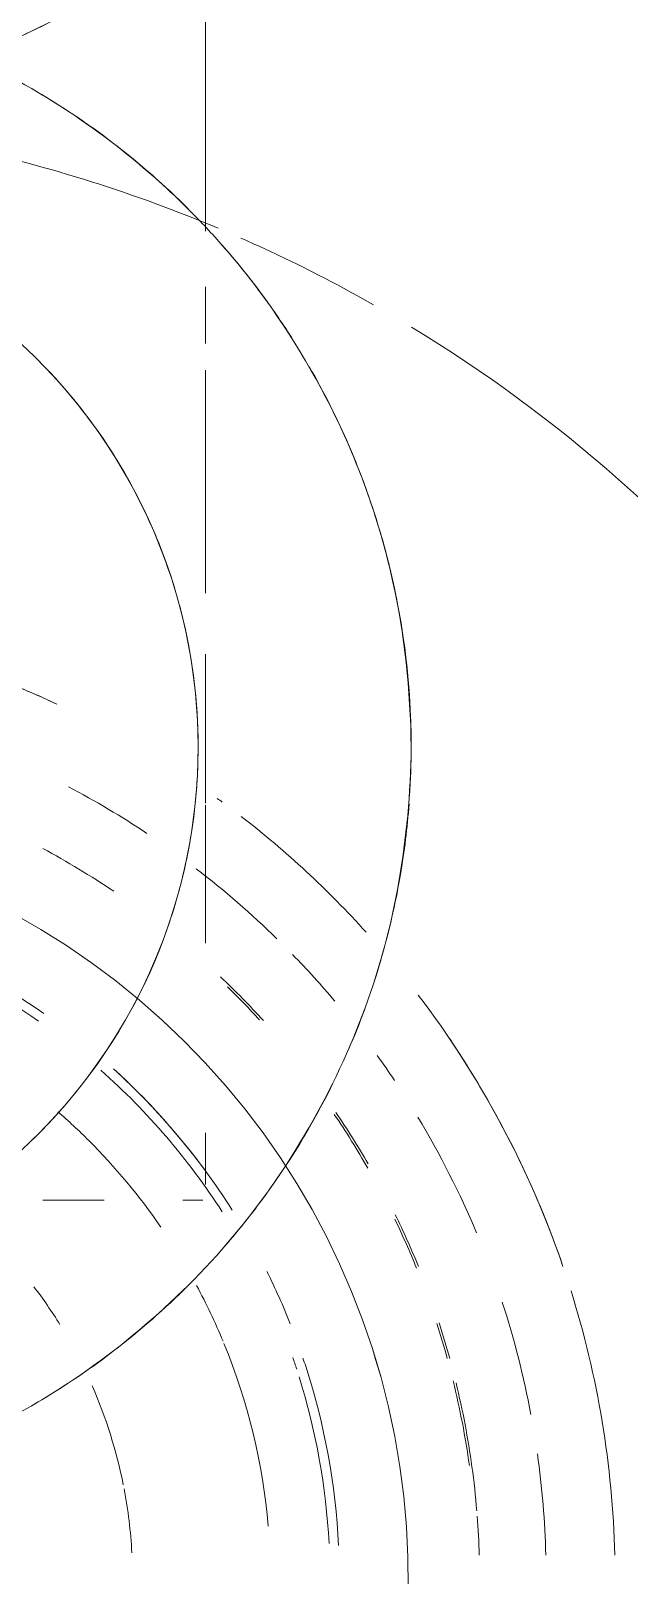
# Model space of a CAD drawing. Header units: millimetres. Extents: x -4000 to 187956, y -58990 to 162485.
# Drawn here: x 157126.7 to 157146.3, y 1748.6 to 1799.4 of the extents above; entities that cross this region are included whole.
import ezdxf

# ---------------------------------------------------------------- set-up
doc = ezdxf.new("R2010")
doc.units = ezdxf.units.MM
doc.layers.add('A-FLOR-PATT', color=8, linetype='Continuous', lineweight=13)
doc.layers.add('P-SANR-FIXT', color=6, linetype='Continuous', lineweight=9)

# ---------------------------------------------------------------- blocks, each defined once
blk = doc.blocks.new('C307 - C307-V816-0_000')
at = {"layer": 'P-SANR-FIXT', "color": 50}
for p, q in [((-24.904, 150.269), (-24.895, 149.273)), ((-24.904, 150.269), (-24.895, 149.273)), ((-24.895, 149.273), (-24.846, 148.278)), ((-24.846, 148.278), (-24.757, 147.286)), ((-24.757, 147.286), (-24.629, 146.298)), ((-23.831, 142.779), (-23.725, 142.421)), ((-23.725, 142.421), (-23.402, 141.479)), ((-23.725, 142.421), (-23.402, 141.479)), ((-23.402, 141.479), (-23.043, 140.55)), ((-23.402, 141.479), (-23.043, 140.55)), ((-18.153, 137.555), (-17.5, 137.555)), ((-14.914, 137.555), (-12.897, 137.555)), ((-14.914, 137.555), (-12.897, 137.555)), ((-18.24, 137.033), (-18.24, 135.338)), ((-20.706, 136.16), (-20.136, 135.343)), ((-20.706, 136.16), (-20.136, 135.343)), ((-20.136, 135.343), (-19.534, 134.549)), ((-18.9, 133.781), (-18.237, 133.038)), ((-17.544, 132.322), (-16.823, 131.635)), ((-16.823, 131.635), (-16.075, 130.977)), ((-16.075, 130.977), (-15.301, 130.349)), ((-15.301, 130.349), (-14.503, 129.753)), ((-15.301, 130.349), (-14.503, 129.753)), ((-14.503, 129.753), (-13.682, 129.189)), ((-14.503, 129.753), (-13.682, 129.189)), ((-18.24, 129.104), (-18.24, 127.727)), ((-13.682, 129.189), (-12.839, 128.659)), ((-13.682, 129.189), (-12.839, 128.659)), ((-12.839, 128.659), (-11.975, 128.162)), ((-12.839, 128.659), (-11.975, 128.162)), ((-18.24, 127.727), (-18.24, 124.578)), ((-18.24, 124.515), (-18.24, 119.612)), ((-18.24, 117.61), (-18.24, 110.292)), ((-18.24, 109.415), (-18.24, 107.554))]:
    blk.add_line(p, q, dxfattribs=at)
at = {"layer": 'P-SANR-FIXT', "color": 254}
blk.add_line((-18.24, 105.726), (-18.24, 95.069), dxfattribs=at)
at = {"layer": 'P-SANR-FIXT', "color": 50, "flags": 128}
for points in [[(-24.895, 149.273), (-24.846, 148.278), (-24.757, 147.286)], [(-24.757, 147.286), (-24.629, 146.298), (-24.461, 145.316), (-24.254, 144.341)], [(-24.629, 146.298), (-24.461, 145.316), (-24.254, 144.341)], [(-24.254, 144.341), (-24.009, 143.376), (-23.725, 142.421)], [(-24.254, 144.341), (-24.009, 143.376), (-23.831, 142.779)], [(-23.043, 140.55), (-22.647, 139.636), (-22.214, 138.738), (-21.746, 137.859), (-21.243, 136.999), (-20.706, 136.16)], [(-23.043, 140.55), (-22.647, 139.636), (-22.214, 138.738), (-21.746, 137.859), (-21.243, 136.999), (-20.706, 136.16)], [(-20.136, 135.343), (-19.534, 134.549), (-18.9, 133.781)], [(-19.534, 134.549), (-18.9, 133.781), (-18.237, 133.038), (-17.544, 132.322)], [(-18.237, 133.038), (-17.544, 132.322), (-16.823, 131.635)], [(-16.823, 131.635), (-16.075, 130.977), (-15.301, 130.349)]]:
    blk.add_lwpolyline(points, dxfattribs=at)
at = {"layer": 'P-SANR-FIXT', "color": 250, "flags": 128}
blk.add_lwpolyline([(0, 102), (-1.16, 101.977), (-2.318, 101.907), (-3.472, 101.791), (-4.62, 101.63), (-5.761, 101.422), (-6.893, 101.169), (-8.014, 100.871), (-9.122, 100.528), (-10.216, 100.141), (-11.293, 99.711), (-12.352, 99.238), (-13.392, 98.723)], dxfattribs=at)
at = {"layer": 'P-SANR-FIXT', "color": 50}
for radius, start, end in [(31.698, 181.4316, 197.3794), (31.698, 181.4316, 197.3794), (29.434, 181.5417, 188.0402), (27.248, 181.6654, 184.3703), (15.849, 183.1281, 190.7884), (15.849, 183.1281, 190.7884), (22.642, 182.7984, 198), (22.642, 182.7984, 198), (22.642, 182.7984, 198), (22.332, 183.0176, 197.305), (20.377, 184.9001, 202.3248), (27.248, 184.7211, 187.7939), (15.849, 191.2678, 203.6214), (15.849, 191.2678, 203.6214), (27.248, 187.7939, 193.701), (27.17, 187.8952, 193.8799), (29.434, 190.591, 198), (22.332, 198, 199.0331), (27.248, 195.4378, 198), (27.17, 195.4821, 198), (22.642, 198, 198.7151), (22.642, 198, 198.7151), (22.642, 198, 198.7151), (20.377, 202.5531, 208.2528), (22.642, 201.7578, 206.5231), (22.642, 201.7578, 206.5231), (22.642, 201.7578, 206.5231), (15.849, 211.8522, 217.3132), (15.849, 211.8522, 217.3132), (31.698, 198.9124, 217.2497), (31.698, 198.9124, 214.0453), (27.248, 202.1485, 206.0651), (27.17, 202.0835, 205.8037), (29.434, 202.7386, 211.0271), (20.377, 214.5724, 225), (22.642, 212.3827, 227.7537), (22.332, 212.7022, 228.4738), (27.17, 209.7853, 214.1881), (22.642, 216, 227.7537), (22.642, 216, 227.7537), (27.248, 210.0406, 214.2403), (20.377, 225, 228.9), (29.434, 213.8248, 215.753), (27.248, 222.325, 226.5583), (27.17, 222.5496, 225.7215), (22.642, 235.1644, 247.4024), (22.642, 235.1644, 247.4024), (22.642, 235.1644, 247.4024), (22.332, 235.1633, 247.866), (29.434, 220.1727, 224.1947), (29.434, 225.6122, 232.4426), (31.698, 222.0904, 232.2264), (31.698, 222.0904, 232.2264), (27.248, 236.0199, 241.743), (29.434, 236.3322, 242.164), (31.698, 233.6375, 234), (31.698, 233.6375, 234), (31.698, 245.0797, 248.777), (31.698, 245.0797, 247.6635)]:
    blk.add_arc((0, 150), radius, start, end, dxfattribs=at)
at = {"layer": 'P-SANR-FIXT', "color": 253}
for centre, radius, start, end in [((0, 122.671), 25, 120.037, 135), ((0, 122.671), 18, 47.3581, 165), ((0, 122.671), 25, 143.2965, 153.7916), ((0, 122.671), 25, 161.9532, 170.3698), ((0, 122.671), 25, 198.0468, 203.344), ((0, 122.671), 25, 216.7035, 221.3008), ((0, 73), 27, 90, 122.1047), ((0, 73), 29, 113.4386, 123.073)]:
    blk.add_arc(centre, radius, start, end, dxfattribs=at)
at = {"layer": 'P-SANR-FIXT', "color": 250}
for radius, start, end in [(18, 0, 180), (25, 138.0053, 143.2965), (25, 156.656, 159.865), (18, 180, 236.1401)]:
    blk.add_arc((0, 122.671), radius, start, end, dxfattribs=at)
at = {"layer": 'P-SANR-FIXT', "color": 254}
for centre, radius, start, end in [((0, 122.671), 18, 165, 173.7843), ((0, 122.671), 25, 170.3698, 175.7246), ((0, 122.671), 25, 176.303, 180), ((0, 122.671), 18, 174.0619, 180), ((0, 122.671), 25, 180, 195), ((0, 122.671), 18, 180, 195), ((0, 150), 48.136, 218.5714, 238.6913), ((0, 122.671), 18, 196.3883, 210), ((0, 122.671), 25, 195, 198.0468), ((0, 122.671), 18, 210, 225), ((0, 122.671), 25, 203.344, 210), ((0, 122.671), 25, 212.5466, 216.7035), ((0, 150), 48.136, 240.4141, 244.2857), ((0, 150), 48.136, 244.2857, 246.2296), ((0, 150), 48.136, 247.1987, 257.7382), ((0, 122.671), 25, 225, 239.963)]:
    blk.add_arc(centre, radius, start, end, dxfattribs=at)
at = {"layer": 'P-SANR-FIXT', "color": 250}
for points, knots in [([(-25, 122.671), (-24.982, 124.186), (-24.709, 127.134), (-23.619, 131.258), (-21.738, 135.245), (-19.247, 138.834), (-16.146, 141.906), (-12.581, 144.43), (-8.605, 146.261), (-4.887, 147.281), (-1.666, 147.657), (2.049, 147.697), (6.482, 147.019), (10.842, 145.322), (13.902, 143.506), (16.105, 141.846), (18.119, 139.964), (20.433, 137.268), (23.822, 131.682), (24.954, 126.459), (25, 122.671)], [0, 0, 0, 0, 0.055556, 0.111111, 0.166667, 0.222222, 0.277778, 0.333333, 0.388889, 0.444444, 0.479167, 0.513889, 0.583333, 0.652778, 0.6875, 0.722222, 0.756944, 0.791667, 0.861111, 1, 1, 1, 1]), ([(-19.144, 106.593), (-19.374, 106.867), (-20.717, 108.545), (-23.824, 113.66), (-24.956, 118.884), (-25, 122.671)], [0.7777778, 0.7777778, 0.7777778, 0.7777778, 0.7916667, 0.8611111, 1, 1, 1, 1])]:
    blk.add_open_spline(points, degree=3, knots=knots, dxfattribs=at)
at = {"layer": 'P-SANR-FIXT', "color": 253}
blk.add_open_spline([(-8.437, 99.146), (-9.516, 99.534), (-11.416, 100.361), (-13.9, 101.834), (-16.1, 103.49), (-17.844, 105.119), (-18.799, 106.182), (-19.144, 106.593)], degree=3, knots=[0.6094781, 0.6094781, 0.6094781, 0.6094781, 0.6527778, 0.6875, 0.7222222, 0.7569444, 0.7777778, 0.7777778, 0.7777778, 0.7777778], dxfattribs=at)
blk = doc.blocks.new('C307 - C307-V851-0_000')
at = {"layer": 'P-SANR-FIXT', "color": 50}
for p, q in [((-24.904, 150.269), (-24.895, 149.273)), ((-24.904, 150.269), (-24.895, 149.273)), ((-24.895, 149.273), (-24.846, 148.278)), ((-24.895, 149.273), (-24.846, 148.278)), ((-24.846, 148.278), (-24.757, 147.286)), ((-24.846, 148.278), (-24.757, 147.286)), ((-24.757, 147.286), (-24.629, 146.298)), ((-24.757, 147.286), (-24.629, 146.298)), ((-24.629, 146.298), (-24.461, 145.316)), ((-24.629, 146.298), (-24.461, 145.316)), ((-24.461, 145.316), (-24.254, 144.341)), ((-24.461, 145.316), (-24.254, 144.341)), ((-24.254, 144.341), (-24.009, 143.376)), ((-24.254, 144.341), (-24.009, 143.376)), ((-24.009, 143.376), (-23.725, 142.421)), ((-24.009, 143.376), (-23.831, 142.779)), ((-23.831, 142.779), (-23.725, 142.421)), ((-23.725, 142.421), (-23.402, 141.479)), ((-23.725, 142.421), (-23.402, 141.479)), ((-23.402, 141.479), (-23.043, 140.55)), ((-23.402, 141.479), (-23.043, 140.55)), ((-23.043, 140.55), (-22.647, 139.636)), ((-23.043, 140.55), (-22.647, 139.636)), ((-22.647, 139.636), (-22.214, 138.738)), ((-22.647, 139.636), (-22.214, 138.738)), ((-22.214, 138.738), (-21.746, 137.859)), ((-22.214, 138.738), (-21.746, 137.859)), ((-21.746, 137.859), (-21.243, 136.999)), ((-21.746, 137.859), (-21.243, 136.999)), ((-18.153, 137.555), (-17.5, 137.555)), ((-14.914, 137.555), (-12.897, 137.555)), ((-14.914, 137.555), (-12.897, 137.555)), ((-21.243, 136.999), (-20.706, 136.16)), ((-21.243, 136.999), (-20.706, 136.16)), ((-18.24, 137.033), (-18.24, 135.338)), ((-20.706, 136.16), (-20.136, 135.343)), ((-20.706, 136.16), (-20.136, 135.343)), ((-20.136, 135.343), (-19.534, 134.549)), ((-20.136, 135.343), (-19.534, 134.549)), ((-19.534, 134.549), (-18.9, 133.781)), ((-19.534, 134.549), (-18.9, 133.781)), ((-18.9, 133.781), (-18.237, 133.038)), ((-18.9, 133.781), (-18.237, 133.038)), ((-18.237, 133.038), (-17.544, 132.322)), ((-18.237, 133.038), (-17.544, 132.322)), ((-17.544, 132.322), (-16.823, 131.635)), ((-17.544, 132.322), (-16.823, 131.635)), ((-16.823, 131.635), (-16.075, 130.977)), ((-16.823, 131.635), (-16.075, 130.977)), ((-16.075, 130.977), (-15.301, 130.349)), ((-16.075, 130.977), (-15.301, 130.349)), ((-15.301, 130.349), (-14.503, 129.753)), ((-15.301, 130.349), (-14.503, 129.753)), ((-14.503, 129.753), (-13.682, 129.189)), ((-14.503, 129.753), (-13.682, 129.189)), ((-18.24, 129.104), (-18.24, 127.727)), ((-13.682, 129.189), (-12.839, 128.659)), ((-13.682, 129.189), (-12.839, 128.659)), ((-12.839, 128.659), (-11.975, 128.162)), ((-12.839, 128.659), (-11.975, 128.162)), ((-18.24, 127.727), (-18.24, 124.578)), ((-18.24, 124.515), (-18.24, 119.612)), ((-18.24, 117.61), (-18.24, 110.292)), ((-18.24, 109.415), (-18.24, 107.554))]:
    blk.add_line(p, q, dxfattribs=at)
at = {"layer": 'P-SANR-FIXT', "color": 254}
blk.add_line((-18.24, 105.726), (-18.24, 95.069), dxfattribs=at)
at = {"layer": 'P-SANR-FIXT', "color": 250, "flags": 128}
blk.add_lwpolyline([(0, 102), (-1.16, 101.977), (-2.318, 101.907), (-3.472, 101.791), (-4.62, 101.63), (-5.761, 101.422), (-6.893, 101.169), (-8.014, 100.871), (-9.122, 100.528), (-10.216, 100.141), (-11.293, 99.711), (-12.352, 99.238), (-13.392, 98.723)], dxfattribs=at)
at = {"layer": 'P-SANR-FIXT', "color": 50}
for radius, start, end in [(31.698, 181.4316, 197.3794), (31.698, 181.4316, 197.3794), (29.434, 181.5417, 188.0402), (27.248, 181.6654, 184.3703), (15.849, 183.1281, 190.7884), (15.849, 183.1281, 190.7884), (22.642, 182.7984, 198), (22.642, 182.7984, 198), (22.642, 182.7984, 198), (22.332, 183.0176, 197.305), (20.377, 184.9001, 202.3248), (27.248, 184.7211, 187.7939), (15.849, 191.2678, 203.6214), (15.849, 191.2678, 203.6214), (27.248, 187.7939, 193.701), (27.17, 187.8952, 193.8799), (29.434, 190.591, 198), (22.332, 198, 199.0331), (27.248, 195.4378, 198), (27.17, 195.4821, 198), (22.642, 198, 198.7151), (22.642, 198, 198.7151), (22.642, 198, 198.7151), (20.377, 202.5531, 208.2528), (22.642, 201.7578, 206.5231), (22.642, 201.7578, 206.5231), (22.642, 201.7578, 206.5231), (15.849, 211.8522, 217.3132), (15.849, 211.8522, 217.3132), (31.698, 198.9124, 217.2497), (31.698, 198.9124, 214.0453), (27.248, 202.1485, 206.0651), (27.17, 202.0835, 205.8037), (29.434, 202.7386, 211.0271), (20.377, 214.5724, 225), (22.642, 212.3827, 227.7537), (22.332, 212.7022, 228.4738), (27.17, 209.7853, 214.1881), (22.642, 216, 227.7537), (22.642, 216, 227.7537), (27.248, 210.0406, 214.2403), (20.377, 225, 228.9), (29.434, 213.8248, 215.753), (27.248, 222.325, 226.5583), (27.17, 222.5496, 225.7215), (22.642, 235.1644, 247.4024), (22.642, 235.1644, 247.4024), (22.642, 235.1644, 247.4024), (22.332, 235.1633, 247.866), (29.434, 220.1727, 224.1947), (29.434, 225.6122, 232.4426), (31.698, 222.0904, 232.2264), (31.698, 222.0904, 232.2264), (27.248, 236.0199, 241.743), (29.434, 236.3322, 242.164), (31.698, 233.6375, 234), (31.698, 233.6375, 234), (31.698, 245.0797, 248.777), (31.698, 245.0797, 247.6635)]:
    blk.add_arc((0, 150), radius, start, end, dxfattribs=at)
at = {"layer": 'P-SANR-FIXT', "color": 253}
for centre, radius, start, end in [((0, 122.671), 25, 120.037, 135), ((0, 122.671), 18, 47.3581, 165), ((0, 122.671), 25, 143.2965, 153.7916), ((0, 122.671), 25, 161.9532, 170.3698), ((0, 122.671), 25, 198.0468, 203.344), ((0, 122.671), 25, 216.7035, 221.3008), ((0, 73), 27, 90, 122.1047), ((0, 73), 29, 113.4386, 123.073)]:
    blk.add_arc(centre, radius, start, end, dxfattribs=at)
at = {"layer": 'P-SANR-FIXT', "color": 250}
for radius, start, end in [(18, 0, 180), (25, 138.0053, 143.2965), (25, 156.656, 159.865), (18, 180, 236.1401)]:
    blk.add_arc((0, 122.671), radius, start, end, dxfattribs=at)
at = {"layer": 'P-SANR-FIXT', "color": 254}
for centre, radius, start, end in [((0, 122.671), 18, 165, 173.7843), ((0, 122.671), 25, 170.3698, 175.7246), ((0, 122.671), 25, 176.303, 180), ((0, 122.671), 18, 174.0619, 180), ((0, 122.671), 25, 180, 198.0468), ((0, 122.671), 18, 180, 195), ((0, 150), 48.136, 218.5714, 238.6913), ((0, 122.671), 18, 196.3883, 225), ((0, 122.671), 25, 203.344, 210), ((0, 122.671), 25, 212.5466, 216.7035), ((0, 150), 48.136, 240.4141, 244.2857), ((0, 150), 48.136, 244.2857, 246.2296), ((0, 150), 48.136, 247.1987, 257.7382), ((0, 122.671), 25, 225, 239.963)]:
    blk.add_arc(centre, radius, start, end, dxfattribs=at)
at = {"layer": 'P-SANR-FIXT', "color": 250}
for points, knots in [([(-25, 122.671), (-24.982, 124.186), (-24.709, 127.134), (-23.619, 131.258), (-21.738, 135.245), (-19.247, 138.834), (-16.146, 141.906), (-12.581, 144.43), (-8.605, 146.261), (-4.887, 147.281), (-1.666, 147.657), (2.049, 147.697), (6.482, 147.019), (10.842, 145.322), (13.902, 143.506), (16.105, 141.846), (18.119, 139.964), (20.433, 137.268), (23.822, 131.682), (24.954, 126.459), (25, 122.671)], [0, 0, 0, 0, 0.055556, 0.111111, 0.166667, 0.222222, 0.277778, 0.333333, 0.388889, 0.444444, 0.479167, 0.513889, 0.583333, 0.652778, 0.6875, 0.722222, 0.756944, 0.791667, 0.861111, 1, 1, 1, 1]), ([(-19.144, 106.593), (-19.374, 106.867), (-20.717, 108.545), (-23.824, 113.66), (-24.956, 118.884), (-25, 122.671)], [0.7777778, 0.7777778, 0.7777778, 0.7777778, 0.7916667, 0.8611111, 1, 1, 1, 1])]:
    blk.add_open_spline(points, degree=3, knots=knots, dxfattribs=at)
at = {"layer": 'P-SANR-FIXT', "color": 253}
blk.add_open_spline([(-8.437, 99.146), (-9.516, 99.534), (-11.416, 100.361), (-13.9, 101.834), (-16.1, 103.49), (-17.844, 105.119), (-18.799, 106.182), (-19.144, 106.593)], degree=3, knots=[0.6094781, 0.6094781, 0.6094781, 0.6094781, 0.6527778, 0.6875, 0.7222222, 0.7569444, 0.7777778, 0.7777778, 0.7777778, 0.7777778], dxfattribs=at)
blk = doc.blocks.new('CMF2_NHAXUONG_A_rvt-1-0_000')
at = {"layer": 'A-FLOR-PATT', "lineweight": 9}
h = blk.add_hatch(dxfattribs=at)
h.set_pattern_fill('FP_25', color=252, style=0, pattern_type=2)
h.set_pattern_definition([(89.998, (160159.3, 137898.8), (-600, 0.021), []), (179.998, (160159.3, 137898.8), (-0.021, -600), [])])
h.paths.add_polyline_path([(154749.885, 498.905), (160009.361, 498.905), (160009.253, 1898.495), (156700.319, 1898.502), (156700.429, 1498.542), (156600.36, 1498.542), (156600.355, 2298.535), (158059.007, 2298.535), (158058.95, 5748.613), (156099.885, 5748.433), (156099.885, 4399.903), (155999.885, 4399.903), (155999.885, 5748.487), (154749.885, 5748.543), (154749.885, 751.936)])
h.paths.add_polyline_path([(160209.304, 1748.67), (165509.359, 1749.398), (165509.051, 3698.263), (162659.146, 3698.263), (162659.146, 3548.445), (162459.146, 3548.445), (162459.145, 4948.703), (161059.263, 4948.825), (161059.26, 4898.283), (160209.362, 4898.913), (160209.254, 3698.445), (160859.147, 3698.445), (160859.147, 3498.445), (160209.147, 3498.445), (160209.289, 1919.983)])
h.paths.add_polyline_path([(158997.487, 2198.535), (159409.364, 2198.535), (159409.364, 3498.619), (158258.791, 3498.619), (158258.791, 2198.535), (158714.043, 2198.535)])
h.paths.add_polyline_path([(159280.912, 3698.445), (160009.147, 3698.445), (160009.147, 4898.728), (159959.048, 4898.641), (159959.853, 5848.631), (158258.554, 5848.622), (158258.554, 3698.445)])
h.paths.add_polyline_path([(83409.046, 5348.514), (85559.046, 5348.514), (85559.046, 6948.514), (83409.046, 6948.514), (83409.046, 5424.086)])
h.paths.add_polyline_path([(83209.258, 5348.602), (83209.258, 10108.828), (82009.258, 10108.828), (82009.258, 8808.828), (80984.258, 8808.828), (80984.046, 7248.514), (82234.046, 7248.514), (82234.046, 5348.602)])
h.paths.add_polyline_path([(80485.393, 6361.014), (80784.258, 6361.014), (80784.258, 8808.828), (79759.258, 8808.828), (79759.258, 10108.828), (78559.258, 10108.828), (78559.258, 6361.014), (79918.524, 6361.014)])
h.paths.add_polyline_path([(79959.258, 9008.828), (81809.258, 9008.828), (81809.258, 10208.828), (79959.258, 10208.828), (79959.258, 10096.236)])
h.paths.add_polyline_path([(5374.563, 15998.65), (5859.046, 15998.65), (5859.046, 18498.577), (509.048, 18498.577), (509.048, 17048.643), (4299.776, 17048.643), (4299.776, 15998.65), (5091.129, 15998.65)])
h.paths.add_polyline_path([(4409.041, 18698.577), (5959.046, 18698.577), (5959.046, 20998.578), (4409.041, 20998.578), (4409.041, 19440.536)])
h.paths.add_polyline_path([(509.048, 21198.577), (5859.046, 21198.578), (5859.046, 24898.283), (3969.26, 24898.283), (3969.26, 22848.578), (4609.26, 22848.578), (4609.26, 22743.94), (3769.26, 22743.94), (3769.26, 24698.746), (509.048, 24698.746), (509.048, 22798.578), (2129.26, 22798.578), (2129.26, 23198.57), (2229.26, 23198.57), (2229.26, 22398.578), (509.048, 22398.578), (509.048, 21776.61)])
h.paths.add_polyline_path([(4249.784, 73948.537), (5800.212, 73948.647), (5800.212, 76398.641), (4359.046, 76398.641), (4359.046, 76098.597), (509.26, 76098.685), (509.26, 73998.606), (4159.048, 73998.606), (4159.048, 74648.65), (4249.784, 74648.65), (4249.784, 74338.296)])
h.paths.add_polyline_path([(161750.212, 73948.538), (161750.212, 74640.013), (161850.206, 74640.013), (161850.309, 73998.606), (165509.368, 73998.694), (165509.368, 76098.685), (161659.474, 76098.597), (161659.474, 76398.641), (160200, 76398.641), (160200, 73948.649), (161548.409, 73948.552)])
h.paths.add_polyline_path([(161548.409, 76598.641), (161659.046, 76598.641), (161659.046, 78298.641), (160209.046, 78298.641), (160209.046, 76598.641)])
h.paths.add_polyline_path([(5091.129, 76598.641), (5809.477, 76598.641), (5809.477, 78298.641), (4359.477, 78298.641), (4359.477, 76598.641)])
h.paths.add_polyline_path([(160199.739, 78498.639), (161659.315, 78498.663), (161659.633, 78798.619), (165509.581, 78798.685), (165509.051, 80348.641), (161859.474, 80348.641), (161859.474, 80048.65), (161750, 80048.65), (161750, 80948.673), (160200.166, 80948.253), (160200.032, 80178.483)])
h.paths.add_polyline_path([(5709.477, 78498.641), (5709.477, 80948.283), (4249.997, 80948.283), (4249.997, 80299.284), (4149.786, 80299.284), (4149.786, 80348.641), (509.26, 80348.641), (508.939, 78798.685), (4159.156, 78798.597), (4159.477, 78498.641), (5091.129, 78498.641)])
h.paths.add_polyline_path([(86109.472, 132101.223), (86109.472, 133323.816), (84609.472, 133323.816), (84609.472, 132101.223)])
h.paths.add_polyline_path([(83259.472, 132200.855), (84409.472, 132200.855), (84409.472, 133523.816), (85259.472, 133523.816), (85259.26, 134848.409), (83259.472, 134848.409), (83259.472, 132740.168)])
h.paths.add_polyline_path([(87459.258, 132201.223), (87459.258, 134848.593), (85459.472, 134848.226), (85459.472, 133523.816), (86309.472, 133526.053), (86309.472, 132201.223), (86721.014, 132201.223)])
h.paths.add_polyline_path([(11209.154, 135098.741), (11209.049, 140698.728), (6109.258, 140698.728), (6109.258, 139698.738), (6059.047, 139698.738), (6059.045, 139098.68), (9550.261, 139098.701), (9550.258, 139498.686), (9650.258, 139498.686), (9650.263, 138698.694), (7959.614, 138698.694), (7959.613, 135098.747), (9859.048, 135098.754), (9859.048, 137148.744), (9259.048, 137148.744), (9259.048, 137348.744), (10059.048, 137348.744), (10059.048, 135098.753), (10759.871, 135098.746)])
h.paths.add_polyline_path([(156349.859, 135098.753), (156349.859, 136499.688), (156449.859, 136499.688), (156449.859, 135098.767), (158059.118, 135098.85), (158059.118, 138698.694), (156349.853, 138698.694), (156349.857, 139498.686), (156449.858, 139498.686), (156449.854, 139098.701), (159959.683, 139098.68), (159959.683, 140698.816), (154809.154, 140698.637), (154808.945, 135098.753)])
h.paths.add_polyline_path([(162549.789, 135998.603), (162549.79, 137398.747), (162659.049, 137398.747), (162659.049, 137248.798), (165509.378, 137248.816), (165509.632, 139448.496), (160159.474, 139448.496), (160159.474, 137398.747), (160750.212, 137398.747), (160750.212, 137298.747), (160149.79, 137298.747), (160149.79, 135998.826), (161548.409, 135998.696)])
h.paths.add_polyline_path([(3449.788, 135998.671), (5900.212, 135998.739), (5900.212, 137297.569), (5248.629, 137297.569), (5248.629, 137398.747), (5859.046, 137398.747), (5859.046, 139448.732), (509.359, 139448.732), (509.361, 137248.773), (3449.787, 137249.905), (3449.788, 136244.28)])
h.paths.add_polyline_path([(6059.046, 137398.747), (7159.62, 137398.747), (7159.62, 138698.694), (6059.046, 138698.694), (6059.046, 137412.318)])
h.paths.add_polyline_path([(158858.919, 137398.747), (159959.05, 137398.747), (159959.05, 138698.694), (158858.919, 138698.694), (158858.919, 137412.318)])
at = {"layer": 'P-SANR-FIXT', "color": 250, "lineweight": 9, "rotation": 180}
for name in ['C307 - C307-V816-0_000', 'C307 - C307-V851-0_000']:
    blk.add_blockref(name, (157114.145, 1898.501), dxfattribs=at)

msp = doc.modelspace()

# ---------------------------------------------------------------- block references
at = {"lineweight": 5}
msp.add_blockref('CMF2_NHAXUONG_A_rvt-1-0_000', (0, 0), dxfattribs=at)

doc.saveas('drawing.dxf')
